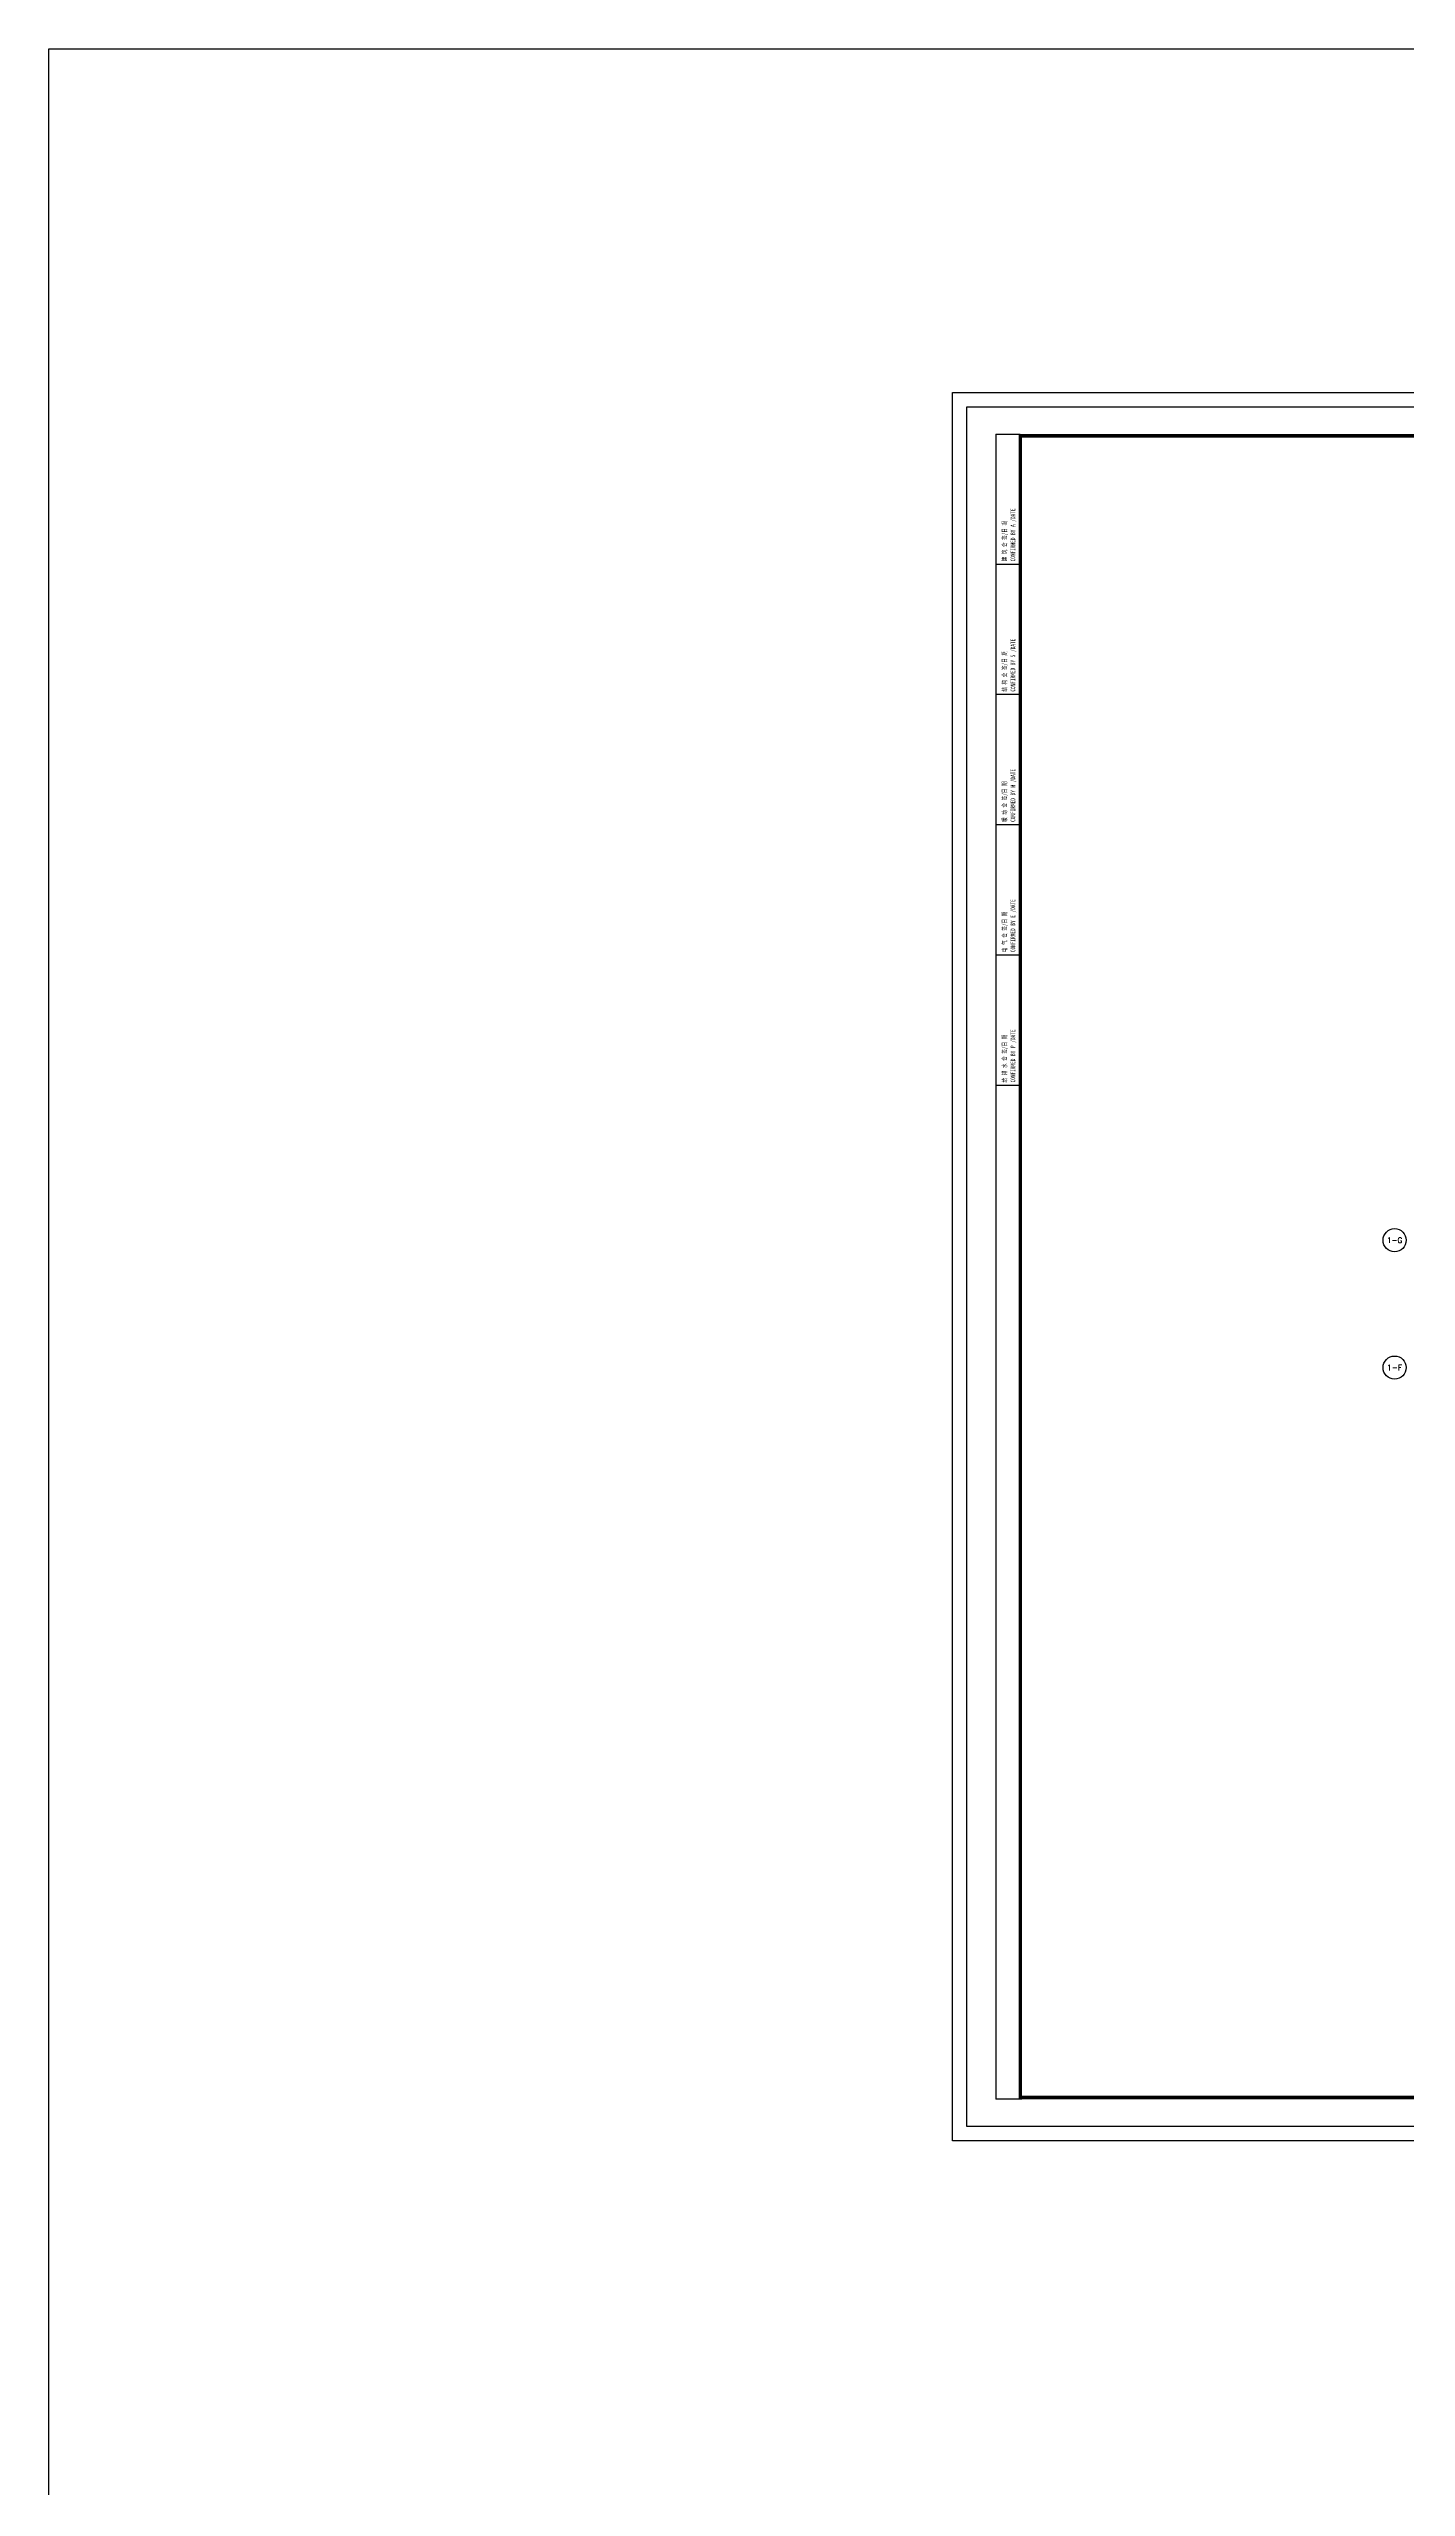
# Model space of a CAD drawing. Header units: millimetres. Extents: x -1048436 to -185795, y -983427 to 400387.
# Drawn here: x -821820 to -751488, y 75624 to 201981 of the extents above; entities that cross this region are included whole.
import ezdxf
from ezdxf.enums import TextEntityAlignment as Align

# ---------------------------------------------------------------- set-up
doc = ezdxf.new("R2010")
doc.units = ezdxf.units.MM
doc.header["$LTSCALE"] = 500
for name, color, linetype in [('2017_11-sheet-L2$0$C-SHET-TTLB', 11, 'Continuous'), ('AXIS', 3, 'Continuous'), ('AXIS_TEXT', 7, 'Continuous'), ('C-SHET-TTLB', 11, 'Continuous'), ('SPACE', 7, 'Continuous')]:
    doc.layers.add(name, color=color, linetype=linetype)
doc.styles.add('2017_11-sheet-L2$0$SHEET-ECADI', font='simhei.ttf', dxfattribs={"width": 0.7})
doc.styles.add('_TCH_AXIS', font='COMPLEX', dxfattribs={"bigfont": 'GBCBIG'})
doc.styles.add('COMPLEX', font='COMPLEX')
doc.styles.add('ECADI', font='hzs.shx', dxfattribs={"width": 0.7, "bigfont": 'hztxt.shx'})

# ---------------------------------------------------------------- blocks, each defined once
blk = doc.blocks.new('2017_11-sheet-L2$0$2014SHEET-L')
at = {"layer": '2017_11-sheet-L2$0$C-SHET-TTLB'}
for p, q in [((0, -45), (-9, -45)), ((0, -90), (-9, -90)), ((0, -135), (-9, -135)), ((0, -180), (-9, -180)), ((0, -225), (-9, -225))]:
    blk.add_line(p, q, dxfattribs=at)
at = {"layer": '2017_11-sheet-L2$0$C-SHET-TTLB', "style": '2017_11-sheet-L2$0$SHEET-ECADI', "width": 0.7}
for s, p in [('建 筑 会 签/日 期', (-5.24, -43.96)), ('CONFIRMED BY A /DATE', (-2.33, -43.96)), ('CONFIRMED BY S /DATE', (-2.33, -88.96)), ('结 构 会 签/日 期', (-5.24, -88.96)), ('暖 动 会 签/日 期', (-5.24, -133.96)), ('CONFIRMED BY M /DATE', (-2.33, -133.96)), ('电 气 会 签/日 期', (-5.24, -178.96)), ('CONFIRMED BY E /DATE', (-2.33, -178.96)), ('给 排 水 会 签/日 期', (-5.24, -223.96)), ('CONFIRMED BY P /DATE', (-2.33, -223.96))]:
    blk.add_text(s, height=1.6, rotation=90, dxfattribs=at).set_placement(p)
blk = doc.blocks.new('2017_11-sheet-L2', base_point=(18.4, 410))
at = {"layer": '2017_11-sheet-L2$0$C-SHET-TTLB'}
blk.add_blockref('2017_11-sheet-L2$0$2014SHEET-L', (19, 410.6), dxfattribs=at)
blk = doc.blocks.new('集团图框A1')
at = {"layer": 'C-SHET-TTLB'}
for p, q in [((259.85, -109.93), (259.85, -685.13)), ((259.85, -109.93), (268.25, -109.93)), ((268.85, -685.13), (259.85, -685.13))]:
    blk.add_line(p, q, dxfattribs=at)
for points in [[(1095.85, -95.53), (1095.85, -699.53), (244.85, -699.53), (244.85, -95.53)], [(1090.85, -100.53), (1090.85, -694.53), (249.85, -694.53), (249.85, -100.53)]]:
    blk.add_lwpolyline(points, close=True, dxfattribs=at)
at = {"layer": 'C-SHET-TTLB', "const_width": 1.2}
blk.add_lwpolyline([(268.25, -110.53), (1080.85, -110.53), (1080.85, -684.53), (268.25, -684.53)], close=True, dxfattribs=at)
at = {"layer": 'C-SHET-TTLB'}
blk.add_blockref('2017_11-sheet-L2', (268.25, -110.53), dxfattribs=at)
at = {"color": 2, "style": 'ECADI', "width": 0.7}
for tag, p in [('序号2', (1009.72, -387.77)), ('序号1', (1009.72, -381.88)), ('记要2', (1037.92, -387.79)), ('记要1', (1037.92, -381.9)), ('日期2', (1073.26, -387.6)), ('日期1', (1073.26, -381.71)), ('序号3', (1009.72, -393.63)), ('记要3', (1037.92, -393.65)), ('日期3', (1073.26, -393.46)), ('序号4', (1009.72, -399.51)), ('记要4', (1037.92, -399.53)), ('日期4', (1073.26, -399.35)), ('合作设计单位', (1042.53, -542.75)), ('审定人', (1041.84, -561.74)), ('审核人', (1041.84, -571.23)), ('设计总负责人', (1041.84, -580.99)), ('专业负责人', (1041.84, -591.72)), ('校对人', (1041.84, -601.96)), ('设计人', (1041.84, -611.83)), ('建设单位上', (1044.38, -619.93)), ('建设单位中', (1044.38, -623.89)), ('项目名称上', (1044.35, -632.3)), ('建设单位下', (1044.38, -627.74)), ('项目名称中', (1044.35, -636.38)), ('项目名称下', (1044.35, -640.33)), ('子项', (1043.59, -646.93)), ('图名上', (1044.47, -653.59)), ('图名中', (1044.47, -657.5)), ('图名下', (1044.47, -661.62)), ('工程编号', (1027.1, -667.58)), ('比例', (1025.96, -674.19)), ('专业', (1063.72, -673.97)), ('阶段', (1063.92, -667.61)), ('日期', (1026.1, -680.73)), ('图别、图号', (1066.05, -680.84))]:
    blk.add_attdef(tag, text='', height=3.5, dxfattribs=at).set_placement(p, align=Align.MIDDLE)
blk = doc.blocks.new('A1')
blk.add_blockref('集团图框A1', (-609654.51, -640037.88))
blk = doc.blocks.new('_AXISO')
blk.add_circle((0, 0), 0.5)
at = {"layer": 'AXIS_TEXT', "style": 'COMPLEX', "width": 1.041667}
blk.add_attdef('A', text='', height=0.56, dxfattribs=at).set_placement((-0.25, -0.28), (0.25, -0.28), align=Align.FIT)

msp = doc.modelspace()

# ---------------------------------------------------------------- linework, layer by layer
at = {"layer": 'AXIS'}
for p, q in [((-751488.7, 140241.8), (-751488.7, 140241.8)), ((-751488.7, 133641.8), (-751488.7, 133641.8))]:
    msp.add_line(p, q, dxfattribs=at)
at = {"layer": 'SPACE', "linetype": 'Continuous'}
msp.add_lwpolyline([(-821819.6, 201981.5), (-611819.6, 201981.5), (-611819.6, 53481.5), (-821819.6, 53481.5), (-821819.6, 201981.5)], dxfattribs=at)

# ---------------------------------------------------------------- block references
at = {"xscale": 150, "yscale": 150, "zscale": 150}
msp.add_blockref('A1', (90636452.9, 96204184.3), dxfattribs=at)
at = {"layer": 'AXIS'}
ref = msp.add_blockref('_AXISO', (-752088.7, 140241.8), dxfattribs=dict(at, xscale=1200, yscale=1200, zscale=1200))
ref.add_attrib('A', '1-G', dxfattribs={"layer": 'AXIS_TEXT', "height": 281.67, "style": '_TCH_AXIS'}).set_placement((-752484.4, 140101), (-751693, 140101), align=Align.FIT)
ref = msp.add_blockref('_AXISO', (-752088.7, 133641.8), dxfattribs=dict(at, xscale=1200, yscale=1200, zscale=1200))
ref.add_attrib('A', '1-F', dxfattribs={"layer": 'AXIS_TEXT', "height": 290.39, "style": '_TCH_AXIS'}).set_placement((-752482.8, 133496.6), (-751694.6, 133496.6), align=Align.FIT)

doc.saveas('drawing.dxf')
